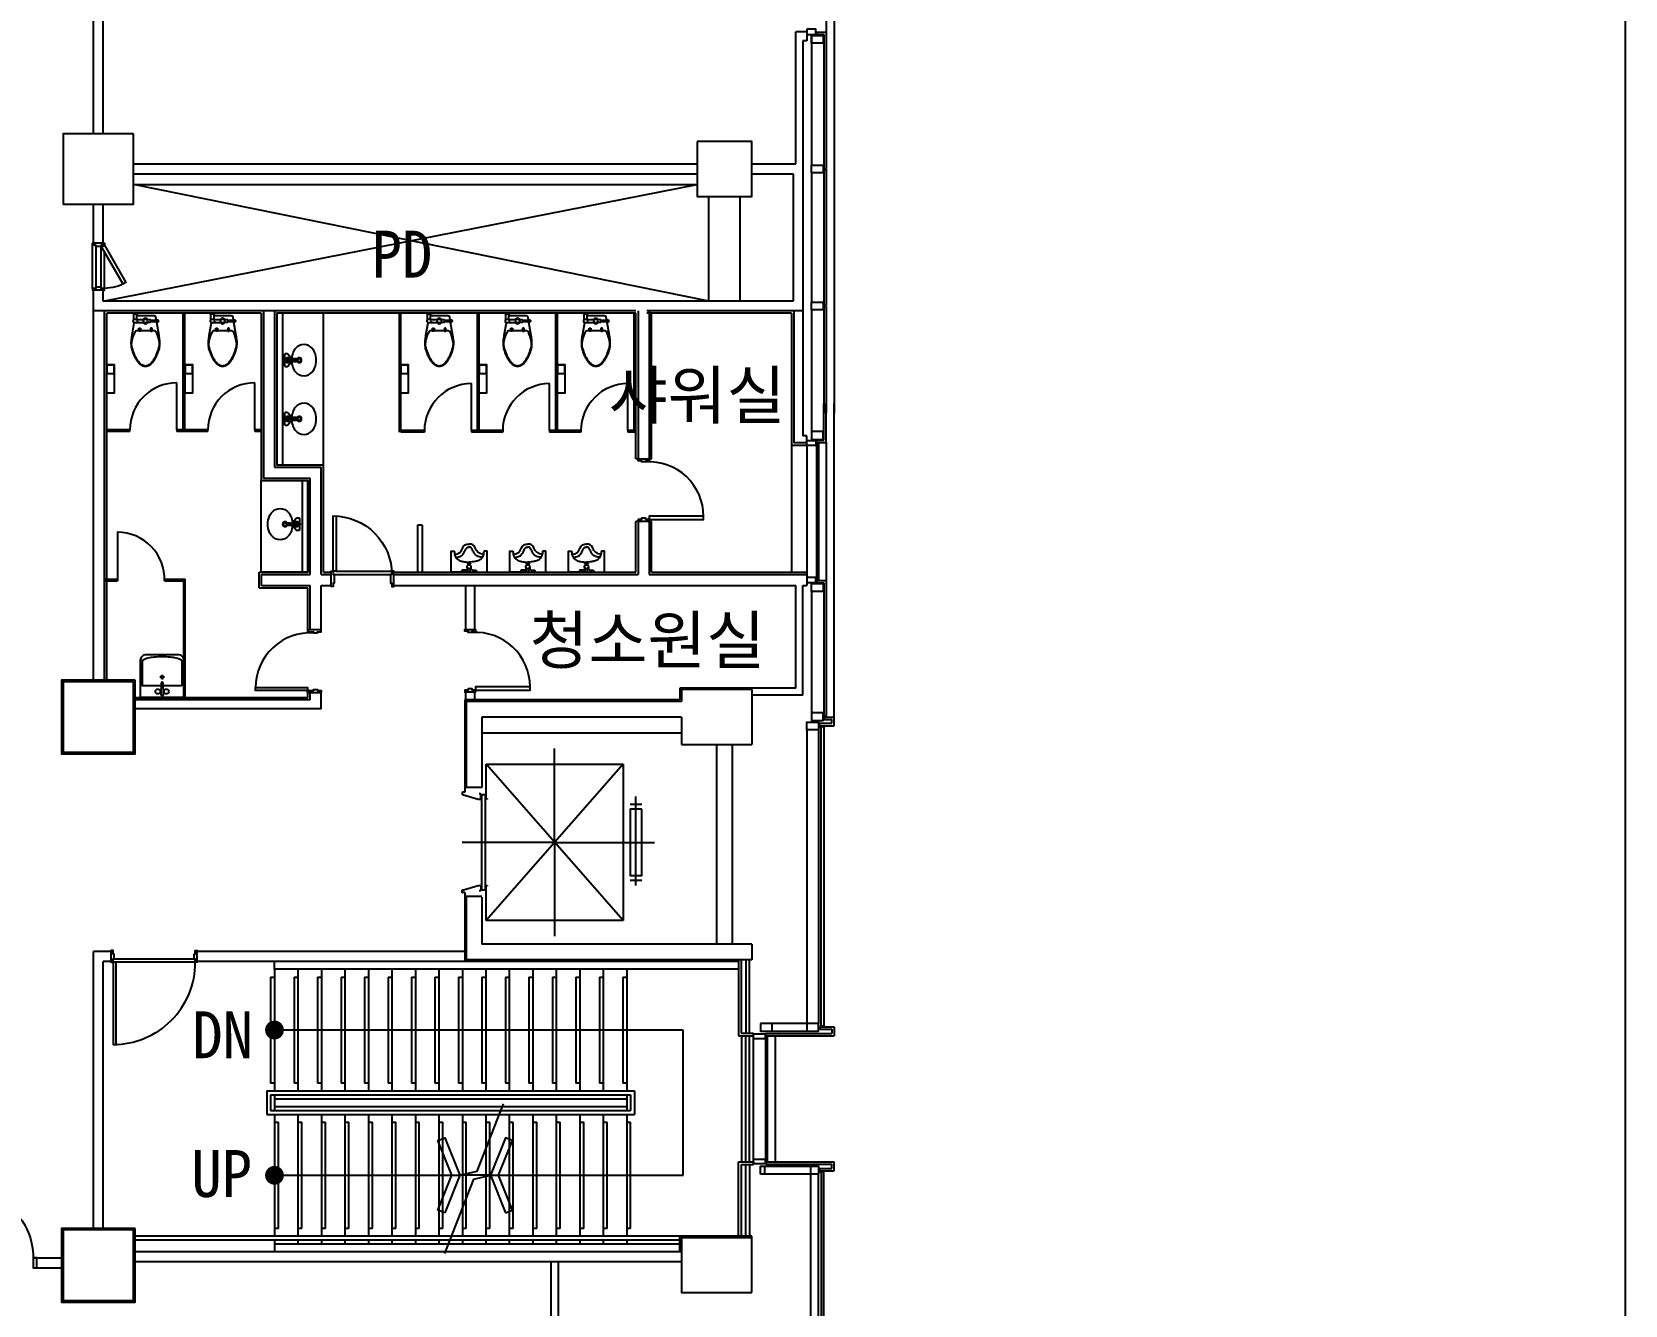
# Model space of a CAD drawing. Header units: millimetres. Extents: x -90599 to 108401, y -635096 to -480023.
# Drawn here: x 88046 to 108401, y -576361 to -560101 of the extents above; entities that cross this region are included whole.
import ezdxf

# ---------------------------------------------------------------- set-up
doc = ezdxf.new("R2010")
doc.units = ezdxf.units.MM
doc.layers.add('TT-BASE', color=253, linetype='Continuous')
doc.layers.add('TX-PAPR', color=2, linetype='Continuous', plot=False)
doc.styles.get("Standard").update_dxf_attribs({"font": 'GulimChe.ttf'})

# ---------------------------------------------------------------- blocks, each defined once
blk = doc.blocks.new('2P-T105')
at = {"color": 0}
for p, q in [((23, -466), (23, -149)), ((23, -149), (258, -149)), ((242, -261), (304, -261)), ((272, -292), (272, -230))]:
    blk.add_line(p, q, dxfattribs=at)
blk.add_lwpolyline([(472, -551), (72, -551, -0.414214), (-3, -476), (-3, -1), (547, -1), (547, -476, -0.414214)], format="xyb", close=True, dxfattribs=at)
for points in [[(287, -149), (523, -149), (523, -466, -0.272815), (513, -483, -0.070145), (450, -507, -0.03268), (376, -519, -0.023671), (273, -524, -0.023671), (170, -519, -0.03268), (96, -507, -0.070145), (32, -483, -0.272815), (23, -466, -0.272815)], [(255, -43), (260, -185, 1), (285, -185), (291, -43)]]:
    blk.add_lwpolyline(points, format="xyb", dxfattribs=at)
for centre, radius in [((218, -78), 31.2), ((328, -78), 31.2), ((273, -261), 15)]:
    blk.add_circle(centre, radius, dxfattribs=at)
for centre, start, end in [((274, -43), 90, 181.9092), ((272, -43), 358.0908, 90)]:
    blk.add_arc(centre, 18.8, start, end, dxfattribs=at)

msp = doc.modelspace()

# ---------------------------------------------------------------- linework, layer by layer
at = {"layer": 'TT-BASE'}
for p, q in [((98296, -554846), (98296, -564972)), ((88834, -561401), (88834, -556566)), ((88959, -561401), (88959, -556566)), ((98196, -556596), (98196, -560106)), ((97946, -560101), (97806, -560101)), ((97806, -561788), (97806, -560101)), ((97946, -560101), (97946, -560216)), ((98006, -560134), (98006, -561801)), ((98072, -560106), (98072, -560111)), ((98072, -560106), (98196, -560106)), ((98072, -560111), (98072, -560136)), ((98072, -560136), (98166, -560136)), ((98166, -560136), (98166, -564972)), ((98196, -560106), (98196, -561846)), ((97896, -560216), (97896, -565261)), ((97946, -560216), (97896, -560216)), ((89346, -561788), (96546, -561788)), ((97246, -561788), (97806, -561788)), ((89346, -561913), (96546, -561913)), ((97246, -561913), (97771, -561913)), ((97771, -561913), (97771, -563538)), ((98006, -561901), (98006, -563551)), ((98166, -561846), (98196, -561846)), ((98166, -561856), (98196, -561856)), ((98196, -561856), (98196, -563596)), ((88959, -563538), (96546, -562051)), ((89346, -562051), (96546, -562051)), ((96696, -563538), (89346, -562051)), ((96696, -563538), (96696, -562201)), ((97096, -563538), (97096, -562201)), ((88834, -562801), (88834, -562301)), ((88959, -562801), (88959, -562301)), ((88822, -563376), (88822, -562826)), ((88959, -562801), (88834, -562801)), ((88863, -562841), (88863, -563361)), ((88931, -563361), (88931, -562841)), ((88972, -563376), (88972, -562906)), ((88834, -568381), (88834, -563401)), ((88959, -563401), (88834, -563401)), ((88959, -563538), (88959, -563401)), ((97771, -563538), (88959, -563538)), ((98166, -563596), (98196, -563596)), ((98166, -563606), (98196, -563606)), ((98196, -563606), (98196, -564972)), ((95761, -563663), (88834, -563663)), ((88974, -568381), (88974, -563663)), ((89004, -568381), (89004, -563693)), ((90976, -563693), (89004, -563693)), ((89332, -563693), (89337, -563703)), ((89337, -563703), (89397, -563703)), ((89347, -563778), (89347, -563703)), ((89382, -563773), (89482, -563773)), ((89382, -563813), (89482, -563813)), ((89387, -563778), (89387, -563703)), ((89397, -563703), (89402, -563693)), ((89512, -563773), (89562, -563773)), ((89562, -563813), (89512, -563813)), ((89562, -563773), (89562, -563813)), ((89980, -565183), (89980, -563693)), ((90000, -565203), (90000, -563693)), ((90318, -563693), (90323, -563703)), ((90323, -563703), (90383, -563703)), ((90333, -563778), (90333, -563703)), ((90368, -563773), (90468, -563773)), ((90368, -563813), (90468, -563813)), ((90373, -563778), (90373, -563703)), ((90383, -563703), (90388, -563693)), ((90498, -563773), (90548, -563773)), ((90548, -563813), (90498, -563813)), ((90548, -563773), (90548, -563813)), ((90976, -563693), (90976, -565831)), ((91006, -563663), (91006, -565801)), ((91146, -563663), (91146, -565661)), ((95761, -563693), (91176, -563693)), ((91176, -563693), (91176, -565631)), ((91246, -563693), (91246, -565631)), ((92741, -565213), (92741, -563693)), ((92761, -565213), (92761, -563693)), ((93086, -563693), (93091, -563703)), ((93091, -563703), (93151, -563703)), ((93101, -563778), (93101, -563703)), ((93136, -563773), (93236, -563773)), ((93136, -563813), (93236, -563813)), ((93141, -563778), (93141, -563703)), ((93151, -563703), (93156, -563693)), ((93266, -563773), (93316, -563773)), ((93316, -563813), (93266, -563813)), ((93316, -563773), (93316, -563813)), ((93741, -565193), (93741, -563693)), ((93761, -565213), (93761, -563693)), ((94086, -563693), (94091, -563703)), ((94091, -563703), (94151, -563703)), ((94101, -563778), (94101, -563703)), ((94136, -563773), (94236, -563773)), ((94136, -563813), (94236, -563813)), ((94141, -563778), (94141, -563703)), ((94151, -563703), (94156, -563693)), ((94266, -563773), (94316, -563773)), ((94316, -563813), (94266, -563813)), ((94316, -563773), (94316, -563813)), ((94741, -565193), (94741, -563693)), ((94761, -565213), (94761, -563693)), ((95086, -563693), (95091, -563703)), ((95091, -563703), (95151, -563703)), ((95101, -563778), (95101, -563703)), ((95136, -563773), (95236, -563773)), ((95136, -563813), (95236, -563813)), ((95141, -563778), (95141, -563703)), ((95151, -563703), (95156, -563693)), ((95266, -563773), (95316, -563773)), ((95316, -563813), (95266, -563813)), ((95316, -563773), (95316, -563813)), ((95741, -565193), (95741, -563693)), ((95761, -565552), (95761, -563693)), ((95791, -563663), (95791, -565552)), ((97896, -563663), (95901, -563663)), ((97751, -563693), (95901, -563693)), ((95931, -563663), (95931, -565591)), ((95961, -565552), (95961, -563693)), ((97751, -563693), (97751, -567001)), ((97781, -563663), (97781, -565351)), ((98006, -563651), (98006, -565206)), ((89412, -563883), (89432, -563883)), ((89412, -563923), (89412, -563883)), ((89432, -563923), (89412, -563923)), ((89432, -563883), (89432, -563923)), ((89582, -563883), (89562, -563883)), ((89562, -563883), (89562, -563923)), ((89562, -563923), (89582, -563923)), ((89582, -563923), (89582, -563883)), ((90398, -563883), (90418, -563883)), ((90398, -563923), (90398, -563883)), ((90418, -563923), (90398, -563923)), ((90418, -563883), (90418, -563923)), ((90568, -563883), (90548, -563883)), ((90548, -563883), (90548, -563923)), ((90548, -563923), (90568, -563923)), ((90568, -563923), (90568, -563883)), ((93166, -563923), (93166, -563883)), ((93166, -563883), (93186, -563883)), ((93186, -563923), (93166, -563923)), ((93186, -563883), (93186, -563923)), ((93316, -563883), (93316, -563923)), ((93336, -563883), (93316, -563883)), ((93316, -563923), (93336, -563923)), ((93336, -563923), (93336, -563883)), ((94166, -563883), (94186, -563883)), ((94166, -563923), (94166, -563883)), ((94186, -563923), (94166, -563923)), ((94186, -563883), (94186, -563923)), ((94336, -563883), (94316, -563883)), ((94316, -563883), (94316, -563923)), ((94316, -563923), (94336, -563923)), ((94336, -563923), (94336, -563883)), ((95166, -563923), (95166, -563883)), ((95166, -563883), (95186, -563883)), ((95186, -563923), (95166, -563923)), ((95186, -563883), (95186, -563923)), ((95316, -563883), (95316, -563923)), ((95336, -563883), (95316, -563883)), ((95316, -563923), (95336, -563923)), ((95336, -563923), (95336, -563883)), ((89899, -565183), (89899, -564583)), ((90895, -565183), (90895, -564583)), ((93661, -565193), (93661, -564593)), ((94661, -565193), (94661, -564593)), ((95661, -565193), (95661, -564593)), ((98166, -565316), (98166, -564845)), ((98196, -565346), (98196, -564845)), ((98296, -568851), (98296, -564845)), ((89299, -565183), (89004, -565183)), ((89299, -565203), (89004, -565203)), ((89299, -565203), (89299, -565183)), ((89299, -565203), (89299, -565183)), ((90000, -565183), (89899, -565183)), ((89899, -565183), (89899, -565203)), ((90000, -565203), (89899, -565203)), ((90295, -565183), (90000, -565183)), ((90295, -565203), (90000, -565203)), ((90295, -565203), (90295, -565183)), ((90295, -565203), (90295, -565183)), ((90895, -565183), (90895, -565203)), ((90976, -565183), (90895, -565183)), ((90976, -565203), (90895, -565203)), ((93061, -565193), (92761, -565193)), ((93061, -565213), (92761, -565213)), ((92877, -565213), (92857, -565213)), ((93061, -565193), (93061, -565213)), ((93761, -565193), (93661, -565193)), ((93661, -565193), (93661, -565213)), ((93761, -565213), (93661, -565213)), ((94061, -565193), (93761, -565193)), ((94061, -565213), (93761, -565213)), ((94061, -565193), (94061, -565213)), ((94661, -565193), (94661, -565213)), ((94761, -565193), (94661, -565193)), ((94761, -565213), (94661, -565213)), ((95061, -565193), (94761, -565193)), ((95061, -565213), (94761, -565213)), ((95061, -565193), (95061, -565213)), ((95661, -565193), (95661, -565213)), ((95761, -565193), (95661, -565193)), ((95761, -565213), (95661, -565213)), ((97946, -565261), (97896, -565261)), ((97946, -565351), (97946, -565261)), ((97946, -565381), (97751, -565381)), ((97946, -565351), (97781, -565351)), ((97946, -565384), (97946, -567031)), ((98072, -565346), (98072, -565316)), ((98072, -565316), (98166, -565316)), ((98072, -565346), (98196, -565346)), ((98072, -565356), (98072, -567096)), ((98096, -565356), (98072, -565356)), ((98096, -565356), (98096, -567096)), ((98196, -565346), (98196, -567106)), ((91146, -565661), (91740, -565661)), ((91176, -565631), (91770, -565631)), ((91740, -567031), (91740, -565661)), ((91770, -567001), (91770, -565631)), ((95792, -565552), (95761, -565552)), ((95804, -565552), (95919, -565552)), ((95931, -565552), (95961, -565552)), ((91006, -565801), (91600, -565801)), ((91500, -565831), (91500, -567001)), ((91570, -567001), (91570, -565831)), ((91600, -567031), (91600, -565801)), ((95931, -566287), (95931, -567031)), ((92971, -566401), (92971, -567001)), ((93031, -566401), (92971, -566401)), ((93031, -566401), (93031, -567001)), ((95792, -566352), (95761, -566352)), ((95761, -567001), (95761, -566352)), ((95791, -566352), (95791, -567031)), ((95919, -566352), (95804, -566352)), ((95931, -566352), (95961, -566352)), ((95961, -567001), (95961, -566352)), ((93606, -566891), (93606, -566896)), ((93656, -566891), (93606, -566891)), ((93606, -566896), (93656, -566896)), ((93621, -566906), (93621, -566896)), ((93641, -566906), (93641, -566896)), ((93656, -566896), (93656, -566891)), ((94406, -566891), (94356, -566891)), ((94356, -566891), (94356, -566896)), ((94356, -566896), (94406, -566896)), ((94371, -566906), (94371, -566896)), ((94391, -566906), (94391, -566896)), ((94406, -566896), (94406, -566891)), ((95106, -566891), (95106, -566896)), ((95156, -566891), (95106, -566891)), ((95106, -566896), (95156, -566896)), ((95121, -566906), (95121, -566896)), ((95141, -566906), (95141, -566896)), ((95156, -566896), (95156, -566891)), ((88974, -567091), (89140, -567091)), ((89740, -567091), (90006, -567091)), ((90006, -568601), (90006, -567091)), ((90948, -567201), (90948, -567001)), ((90948, -567001), (91570, -567001)), ((90978, -567171), (90978, -567031)), ((90978, -567031), (91600, -567031)), ((91740, -567031), (91870, -567031)), ((91770, -567001), (91870, -567001)), ((91870, -567031), (91870, -567001)), ((91870, -567171), (91870, -567031)), ((91910, -567032), (92630, -567032)), ((91935, -566989), (92645, -566989)), ((92670, -567001), (95761, -567001)), ((92670, -567031), (92670, -567001)), ((92670, -567171), (92670, -567031)), ((92670, -567031), (95791, -567031)), ((93541, -566976), (93541, -567001)), ((93591, -566976), (93541, -566976)), ((93606, -566961), (93591, -566976)), ((93606, -566936), (93606, -566961)), ((93616, -567001), (93616, -566951)), ((93646, -567001), (93646, -566951)), ((93656, -566936), (93656, -566961)), ((93656, -566961), (93671, -566976)), ((93671, -566976), (93721, -566976)), ((93721, -566976), (93721, -567001)), ((94291, -566976), (94291, -567001)), ((94341, -566976), (94291, -566976)), ((94356, -566961), (94341, -566976)), ((94356, -566936), (94356, -566961)), ((94366, -567001), (94366, -566951)), ((94396, -567001), (94396, -566951)), ((94406, -566936), (94406, -566961)), ((94406, -566961), (94421, -566976)), ((94421, -566976), (94471, -566976)), ((94471, -566976), (94471, -567001)), ((95041, -566976), (95041, -567001)), ((95091, -566976), (95041, -566976)), ((95106, -566961), (95091, -566976)), ((95106, -566936), (95106, -566961)), ((95116, -567001), (95116, -566951)), ((95146, -567001), (95146, -566951)), ((95156, -566936), (95156, -566961)), ((95156, -566961), (95171, -566976)), ((95171, -566976), (95221, -566976)), ((95221, -566976), (95221, -567001)), ((95931, -567031), (97946, -567031)), ((95961, -567001), (97946, -567001)), ((97946, -567031), (97946, -567171)), ((98096, -567096), (98072, -567096)), ((88974, -567111), (89140, -567111)), ((89740, -567111), (90006, -567111)), ((89986, -568601), (89986, -567111)), ((90948, -567201), (91570, -567201)), ((90978, -567171), (91600, -567171)), ((91570, -567762), (91570, -567201)), ((91600, -567737), (91600, -567171)), ((91740, -567762), (91740, -567171)), ((91740, -567171), (91870, -567171)), ((92670, -567171), (97806, -567171)), ((93588, -567171), (93588, -567731)), ((93703, -567171), (93703, -567731)), ((97806, -568481), (97806, -567171)), ((97896, -567171), (97946, -567171)), ((97896, -568571), (97896, -567171)), ((98006, -567246), (98006, -568796)), ((98072, -567106), (98196, -567106)), ((98072, -567106), (98072, -567136)), ((98072, -567136), (98166, -567136)), ((98166, -567136), (98166, -568841)), ((98196, -567106), (98196, -568841)), ((91728, -567737), (91600, -567737)), ((93588, -567731), (93703, -567731)), ((91740, -568746), (91740, -568512)), ((96326, -568481), (96326, -568631)), ((96346, -568501), (96346, -568651)), ((97806, -568481), (97246, -568481)), ((89346, -568601), (91570, -568601)), ((91600, -568631), (89366, -568631)), ((91570, -568601), (91570, -568537)), ((91600, -568537), (91728, -568537)), ((91600, -568631), (91600, -568537)), ((93576, -568631), (93576, -569811)), ((93588, -568531), (93588, -568631)), ((93703, -568531), (93588, -568531)), ((93703, -568531), (93703, -568631)), ((97896, -568571), (97246, -568571)), ((91740, -568746), (89366, -568746)), ((96346, -568851), (96346, -569201)), ((98107, -568931), (98266, -568931)), ((98107, -568957), (98107, -568931)), ((98166, -568841), (98196, -568841)), ((98166, -568851), (98166, -568855)), ((98166, -568851), (98296, -568851)), ((98166, -568855), (98166, -568881)), ((98166, -568881), (98266, -568881)), ((98266, -568931), (98266, -568881)), ((98296, -568961), (98296, -568851)), ((93796, -569051), (96346, -569051)), ((97946, -569016), (97946, -572764)), ((98096, -569016), (98096, -572764)), ((98107, -568961), (98107, -568957)), ((98107, -568961), (98296, -568961)), ((98107, -568971), (98166, -568971)), ((98131, -572792), (98131, -568975)), ((98166, -568971), (98166, -572796)), ((94724, -570451), (94724, -569251)), ((96346, -569201), (97246, -569201)), ((96796, -571751), (96796, -569201)), ((96996, -571751), (96996, -569201)), ((95599, -569451), (93849, -571451)), ((95599, -571451), (93849, -569451)), ((93849, -569451), (95599, -569451)), ((93849, -569901), (93849, -569451)), ((95599, -569451), (95599, -571451)), ((93543, -569816), (93543, -569837)), ((93547, -569842), (93750, -569901)), ((93578, -569811), (93548, -569811)), ((93796, -569751), (93596, -569751)), ((93752, -569901), (93776, -569901)), ((93776, -569831), (93761, -569831)), ((93781, -569896), (93781, -569836)), ((93861, -569901), (93849, -569901)), ((93861, -569891), (93861, -569901)), ((95764, -571001), (95764, -569866)), ((95839, -569966), (95689, -569966)), ((94724, -570451), (93545, -570451)), ((94724, -570451), (94724, -571651)), ((94724, -570451), (95999, -570451)), ((95689, -570936), (95839, -570936)), ((93543, -571086), (93543, -571065)), ((93547, -571060), (93750, -571001)), ((93578, -571091), (93548, -571091)), ((93576, -571091), (93576, -571971)), ((93796, -571141), (93596, -571141)), ((93752, -571001), (93776, -571001)), ((93776, -571071), (93761, -571071)), ((93781, -571006), (93781, -571066)), ((93849, -571451), (93849, -571001)), ((93849, -571001), (93861, -571001)), ((93861, -571001), (93861, -571011)), ((93861, -571011), (93861, -571001)), ((95599, -571451), (93849, -571451)), ((88834, -575381), (88834, -571846)), ((88959, -575381), (88959, -571971)), ((89059, -571971), (89059, -571846)), ((90159, -571971), (90159, -571846)), ((91146, -572071), (91146, -571971)), ((97076, -571971), (93576, -571971)), ((97076, -571951), (97076, -572921)), ((97106, -571951), (97106, -572886)), ((97166, -571951), (97166, -572886)), ((97216, -572886), (97216, -571951)), ((91096, -572171), (91096, -573526)), ((91096, -572171), (91146, -572171)), ((97076, -572071), (91146, -572071)), ((91146, -572071), (91146, -573626)), ((91396, -572171), (91396, -573526)), ((91396, -572171), (91446, -572171)), ((91446, -572071), (91446, -573626)), ((91696, -572171), (91696, -573526)), ((91696, -572171), (91746, -572171)), ((91746, -572071), (91746, -573626)), ((91996, -572171), (91996, -573526)), ((91996, -572171), (92046, -572171)), ((92046, -572071), (92046, -573626)), ((92296, -572171), (92296, -573526)), ((92296, -572171), (92346, -572171)), ((92346, -572071), (92346, -573626)), ((92596, -572171), (92596, -573526)), ((92596, -572171), (92646, -572171)), ((92646, -572071), (92646, -573626)), ((92896, -572171), (92896, -573526)), ((92896, -572171), (92946, -572171)), ((92946, -572071), (92946, -573626)), ((93196, -572171), (93196, -573526)), ((93196, -572171), (93246, -572171)), ((93246, -572071), (93246, -573626)), ((93496, -572171), (93496, -573526)), ((93496, -572171), (93546, -572171)), ((93546, -572071), (93546, -573626)), ((93796, -572171), (93796, -573526)), ((93796, -572171), (93846, -572171)), ((93846, -572071), (93846, -573626)), ((94096, -572171), (94096, -573526)), ((94096, -572171), (94146, -572171)), ((94146, -572071), (94146, -573626)), ((94396, -572171), (94396, -573526)), ((94396, -572171), (94446, -572171)), ((94446, -572071), (94446, -573626)), ((94696, -572171), (94696, -573526)), ((94696, -572171), (94746, -572171)), ((94746, -572071), (94746, -573626)), ((94996, -572171), (94996, -573526)), ((94996, -572171), (95046, -572171)), ((95046, -572071), (95046, -573626)), ((95296, -572171), (95296, -573526)), ((95296, -572171), (95346, -572171)), ((95346, -572071), (95346, -573626)), ((95596, -572171), (95596, -573526)), ((95596, -572171), (95646, -572171)), ((95646, -572071), (95646, -573626)), ((97946, -572764), (97506, -572764)), ((98111, -572796), (98166, -572796)), ((96365, -572848), (91146, -572848)), ((96365, -574703), (96365, -572848)), ((97076, -572921), (97266, -572921)), ((97106, -572886), (97266, -572886)), ((97116, -574531), (97116, -572921)), ((97166, -574531), (97166, -572921)), ((97266, -572921), (97266, -572886)), ((97266, -574496), (97266, -572962)), ((97422, -572891), (98266, -572891)), ((97422, -572917), (97422, -572891)), ((97422, -572921), (97422, -572917)), ((97422, -572921), (98296, -572921)), ((97422, -574521), (97422, -572931)), ((97422, -572931), (97446, -572931)), ((97446, -574521), (97446, -572931)), ((97506, -572864), (97946, -572864)), ((97546, -574531), (97546, -572921)), ((98111, -572806), (98111, -572810)), ((98111, -572806), (98296, -572806)), ((98111, -572810), (98111, -572836)), ((98111, -572836), (98266, -572836)), ((98266, -572836), (98266, -572891)), ((98296, -572806), (98296, -572921)), ((91146, -573526), (91096, -573526)), ((91446, -573526), (91396, -573526)), ((91746, -573526), (91696, -573526)), ((92046, -573526), (91996, -573526)), ((92346, -573526), (92296, -573526)), ((92646, -573526), (92596, -573526)), ((92946, -573526), (92896, -573526)), ((93246, -573526), (93196, -573526)), ((93546, -573526), (93496, -573526)), ((93846, -573526), (93796, -573526)), ((94146, -573526), (94096, -573526)), ((94446, -573526), (94396, -573526)), ((94746, -573526), (94696, -573526)), ((95046, -573526), (94996, -573526)), ((95346, -573526), (95296, -573526)), ((95646, -573526), (95596, -573526)), ((91046, -573626), (95746, -573626)), ((91046, -573626), (91046, -573926)), ((91096, -573676), (95696, -573676)), ((91096, -573676), (91096, -573876)), ((91146, -573676), (91146, -573876)), ((91146, -573726), (95646, -573726)), ((95646, -573676), (95646, -573726)), ((95646, -573726), (95646, -573826)), ((95696, -573676), (95696, -573876)), ((95746, -573626), (95746, -573926)), ((91046, -573926), (95746, -573926)), ((91096, -573876), (95696, -573876)), ((91146, -573826), (95646, -573826)), ((91146, -573926), (91146, -575481)), ((91446, -573926), (91446, -575481)), ((91746, -573926), (91746, -575481)), ((92046, -573926), (92046, -575481)), ((92346, -573926), (92346, -575481)), ((92646, -573926), (92646, -575481)), ((92946, -573926), (92946, -575481)), ((93246, -573926), (93246, -575481)), ((93546, -573926), (93546, -575481)), ((93846, -573926), (93846, -575481)), ((94146, -573926), (94146, -575481)), ((94446, -573926), (94446, -575481)), ((94746, -573926), (94746, -575481)), ((95046, -573926), (95046, -575481)), ((95346, -573926), (95346, -575481)), ((95646, -573826), (95646, -573876)), ((95646, -573926), (95646, -575481)), ((91146, -574026), (91196, -574026)), ((91196, -575381), (91196, -574026)), ((91446, -574026), (91496, -574026)), ((91496, -575381), (91496, -574026)), ((91746, -574026), (91796, -574026)), ((91796, -575381), (91796, -574026)), ((92046, -574026), (92096, -574026)), ((92096, -575381), (92096, -574026)), ((92346, -574026), (92396, -574026)), ((92396, -575381), (92396, -574026)), ((92646, -574026), (92696, -574026)), ((92696, -575381), (92696, -574026)), ((92946, -574026), (92996, -574026)), ((92996, -575381), (92996, -574026)), ((93246, -574026), (93296, -574026)), ((93296, -575381), (93296, -574026)), ((93546, -574026), (93596, -574026)), ((93596, -575381), (93596, -574026)), ((93846, -574026), (93896, -574026)), ((93896, -575381), (93896, -574026)), ((94146, -574026), (94196, -574026)), ((94196, -575381), (94196, -574026)), ((94446, -574026), (94496, -574026)), ((94496, -575381), (94496, -574026)), ((94746, -574026), (94796, -574026)), ((94796, -575381), (94796, -574026)), ((95046, -574026), (95096, -574026)), ((95096, -575381), (95096, -574026)), ((95346, -574026), (95396, -574026)), ((95396, -575381), (95396, -574026)), ((95646, -574026), (95696, -574026)), ((95696, -575381), (95696, -574026)), ((97076, -575481), (97076, -574531)), ((97076, -574531), (97266, -574531)), ((97111, -575481), (97111, -574566)), ((97111, -574566), (97266, -574566)), ((97166, -575481), (97166, -574566)), ((97216, -574566), (97216, -575481)), ((97266, -574531), (97266, -574566)), ((97406, -574588), (97996, -574588)), ((97422, -574521), (97446, -574521)), ((97422, -574531), (98296, -574531)), ((97422, -574531), (97422, -574535)), ((97422, -574535), (97422, -574561)), ((97422, -574561), (98266, -574561)), ((98111, -574642), (98111, -574616)), ((98111, -574616), (98266, -574616)), ((98266, -574616), (98266, -574561)), ((98296, -574646), (98296, -574531)), ((91146, -574703), (93515, -574703)), ((93905, -574703), (96365, -574703)), ((97996, -574688), (97406, -574688)), ((97996, -576591), (97996, -574688)), ((98096, -576591), (98096, -574688)), ((98111, -574646), (98111, -574642)), ((98111, -574646), (98296, -574646)), ((98111, -574656), (98166, -574656)), ((98131, -574660), (98131, -576581)), ((98166, -576581), (98166, -574656)), ((91196, -575381), (91146, -575381)), ((91496, -575381), (91446, -575381)), ((91796, -575381), (91746, -575381)), ((92096, -575381), (92046, -575381)), ((92396, -575381), (92346, -575381)), ((92696, -575381), (92646, -575381)), ((92996, -575381), (92946, -575381)), ((93296, -575381), (93246, -575381)), ((93596, -575381), (93546, -575381)), ((93896, -575381), (93846, -575381)), ((94196, -575381), (94146, -575381)), ((94496, -575381), (94446, -575381)), ((94796, -575381), (94746, -575381)), ((95096, -575381), (95046, -575381)), ((95396, -575381), (95346, -575381)), ((95696, -575381), (95646, -575381)), ((96326, -575481), (89366, -575481)), ((96326, -575531), (89366, -575531)), ((91146, -575531), (91146, -575681)), ((91446, -575531), (91446, -575581)), ((91746, -575531), (91746, -575581)), ((92046, -575531), (92046, -575581)), ((92346, -575531), (92346, -575581)), ((92646, -575531), (92646, -575581)), ((92946, -575531), (92946, -575581)), ((93246, -575531), (93246, -575581)), ((93546, -575531), (93546, -575581)), ((93846, -575531), (93846, -575581)), ((94146, -575531), (94146, -575581)), ((94446, -575531), (94446, -575581)), ((94746, -575531), (94746, -575581)), ((95046, -575531), (95046, -575581)), ((95346, -575531), (95346, -575581)), ((95646, -575531), (95646, -575581)), ((97246, -575501), (97246, -575481)), ((88064, -575758), (88426, -575758)), ((94676, -575806), (94676, -579491)), ((94771, -575806), (94771, -579472)), ((88064, -575883), (88426, -575883))]:
    msp.add_line(p, q, dxfattribs=at)
at = {"layer": 'TT-BASE', "linetype": 'Continuous'}
for p, q in [((97246, -568481), (96326, -568481)), ((97246, -568501), (96346, -568501)), ((97246, -568501), (97246, -569201)), ((96326, -568631), (93576, -568631)), ((96346, -568651), (93596, -568651)), ((93596, -568651), (93596, -569751)), ((96346, -568851), (93796, -568851)), ((93796, -568851), (93796, -569751)), ((93596, -571141), (93596, -571951)), ((93796, -571151), (93796, -571751)), ((97246, -571751), (93796, -571751)), ((97246, -571751), (97246, -571951)), ((89059, -571846), (88834, -571846)), ((89059, -571971), (88959, -571971)), ((89099, -571940), (90119, -571940)), ((90134, -571983), (89124, -571983)), ((93576, -571846), (90159, -571846)), ((93576, -571971), (90159, -571971)), ((97246, -571951), (93596, -571951)), ((97216, -574531), (97216, -572921)), ((96326, -575581), (91146, -575581)), ((96326, -575681), (96326, -575481)), ((97246, -575481), (96326, -575481)), ((96346, -575681), (89366, -575681)), ((96346, -575806), (89366, -575806))]:
    msp.add_line(p, q, dxfattribs=at)
at = {"layer": 'TT-BASE'}
for points in [[(97946, -560068), (97946, -560134), (98061, -560134), (98061, -560068)], [(98006, -560246), (98006, -560146), (98156, -560146), (98156, -560246)], [(89346, -561401), (88446, -561401), (88446, -562301), (89346, -562301)], [(96546, -561501), (96546, -562201), (97246, -562201), (97246, -561501)], [(98006, -561901), (98006, -561801), (98156, -561801), (98156, -561901)], [(98006, -563651), (98006, -563551), (98156, -563551), (98156, -563651)], [(91770, -565631), (91770, -563693), (91176, -563693), (91176, -565631)], [(89004, -564713), (89004, -564347), (89098, -564347), (89098, -564713)], [(89009, -564467), (89009, -564352), (89093, -564352), (89093, -564467)], [(90005, -564713), (90005, -564347), (90099, -564347), (90099, -564713)], [(90010, -564467), (90010, -564352), (90094, -564352), (90094, -564467)], [(92761, -564713), (92761, -564347), (92855, -564347), (92855, -564713)], [(92766, -564467), (92766, -564352), (92850, -564352), (92850, -564467)], [(93761, -564713), (93761, -564347), (93855, -564347), (93855, -564713)], [(93766, -564467), (93766, -564352), (93850, -564352), (93850, -564467)], [(94761, -564713), (94761, -564347), (94855, -564347), (94855, -564713)], [(94766, -564467), (94766, -564352), (94850, -564352), (94850, -564467)], [(98006, -565206), (98006, -565306), (98156, -565306), (98156, -565206)], [(97946, -565384), (97946, -565318), (98061, -565318), (98061, -565384)], [(90976, -567001), (90976, -565831), (91570, -565831), (91570, -567001)], [(97946, -567068), (97946, -567134), (98061, -567134), (98061, -567068)], [(98006, -567246), (98006, -567146), (98156, -567146), (98156, -567246)], [(89366, -568381), (88426, -568381), (88426, -569321), (89366, -569321)], [(89346, -568401), (88446, -568401), (88446, -569301), (89346, -569301)], [(93836, -569841), (93836, -571061), (93796, -571061), (93796, -569841)], [(95839, -570026), (95689, -570026), (95689, -570876), (95839, -570876)], [(97356, -572764), (97356, -572864), (97506, -572864), (97506, -572764)], [(97266, -572962), (97266, -572896), (97416, -572896), (97416, -572962)], [(93323, -575183), (93233, -575148), (93411, -574703), (93233, -574259), (93323, -574223), (93515, -574703)], [(94097, -575183), (94186, -575148), (94008, -574703), (94186, -574259), (94097, -574223), (93905, -574703)], [(97356, -574688), (97356, -574588), (97406, -574588), (97406, -574688)], [(89366, -575381), (88426, -575381), (88426, -576321), (89366, -576321)], [(89346, -575401), (88446, -575401), (88446, -576301), (89346, -576301)], [(97246, -576201), (97246, -575501), (96346, -575501), (96346, -576201)], [(88109, -575758), (88064, -575758), (88064, -575883), (88109, -575883)]]:
    msp.add_lwpolyline(points, close=True, dxfattribs=at)
for points in [[(88960, -562801), (88972, -562801), (88972, -562826), (88931, -562826), (88931, -562841), (88863, -562841), (88863, -562826), (88822, -562826), (88822, -562801), (88834, -562801)], [(88960, -563401), (88972, -563401), (88972, -563376), (88931, -563376), (88931, -563361), (88863, -563361), (88863, -563376), (88822, -563376), (88822, -563401), (88834, -563401)], [(93322, -575702), (93694, -574754), (93905, -574703), (93515, -574703), (93735, -574649), (94072, -573792)]]:
    msp.add_lwpolyline(points, dxfattribs=at)
for points in [[(89211, -563321), (88937, -562846), (88972, -562826), (89247, -563302, -0.131652), (88972, -563376)], [(89497, -564373, -0.041311), (89482, -564372, -0.037226), (89467, -564368, -0.068612), (89446, -564358, -0.04843), (89422, -564338, -0.036447), (89396, -564308, -0.040875), (89377, -564278, -0.015468), (89353, -564229, -0.019426), (89337, -564188, -0.004694), (89331, -564170, -0.006976), (89327, -564158, -0.035314), (89320, -564129, -0.029565), (89317, -564093, -0.0294), (89318, -564041, -0.022182), (89327, -563973), (89355, -563815)], [(89387, -563725, -0.018932), (89422, -563723), (89497, -563723), (89572, -563723, -0.024922), (89618, -563726, -0.25497), (89622, -563728, -0.056948), (89623, -563733, -0.016043), (89627, -563748), (89632, -563779)], [(89637, -563808), (89667, -563973, -0.022182), (89675, -564041, -0.0294), (89677, -564093, -0.029565), (89673, -564129, -0.035314), (89667, -564158, -0.006976), (89663, -564170, -0.004694), (89657, -564188, -0.019426), (89640, -564229, -0.015468), (89617, -564278, -0.040875), (89598, -564308, -0.036447), (89572, -564338, -0.04843), (89547, -564358, -0.068612), (89527, -564368, -0.037226), (89511, -564372, -0.041311), (89497, -564373, -0.041311)], [(89562, -563783), (89647, -563778, -1.060552), (89647, -563808), (89562, -563803)], [(90483, -564373, -0.041311), (90468, -564372, -0.037226), (90453, -564368, -0.068612), (90433, -564358, -0.04843), (90408, -564338, -0.036447), (90382, -564308, -0.040875), (90363, -564278, -0.015468), (90339, -564229, -0.019426), (90323, -564188, -0.004694), (90317, -564170, -0.006976), (90313, -564158, -0.035314), (90306, -564129, -0.029565), (90303, -564093, -0.0294), (90304, -564041, -0.022182), (90313, -563973), (90341, -563815)], [(90373, -563725, -0.018932), (90408, -563723), (90483, -563723), (90558, -563723, -0.024922), (90604, -563726, -0.25497), (90608, -563728, -0.056948), (90610, -563733, -0.016043), (90613, -563748), (90619, -563779)], [(90624, -563808), (90653, -563973, -0.022182), (90662, -564041, -0.0294), (90663, -564093, -0.029565), (90660, -564129, -0.035314), (90653, -564158, -0.006976), (90649, -564170, -0.004694), (90643, -564188, -0.019426), (90627, -564229, -0.015468), (90603, -564278, -0.040875), (90584, -564308, -0.036447), (90558, -564338, -0.04843), (90533, -564358, -0.068612), (90513, -564368, -0.037226), (90497, -564372, -0.041311), (90483, -564373, -0.041311)], [(90548, -563783), (90633, -563778, -1.060552), (90633, -563808), (90548, -563803)], [(93251, -564373, -0.041311), (93237, -564372, -0.037226), (93221, -564368, -0.068612), (93201, -564358, -0.04843), (93176, -564338, -0.036447), (93150, -564308, -0.040875), (93131, -564278, -0.015468), (93107, -564229, -0.019426), (93091, -564188, -0.004694), (93085, -564170, -0.006976), (93081, -564158, -0.035314), (93074, -564129, -0.029565), (93071, -564093, -0.0294), (93072, -564041, -0.022182), (93081, -563973), (93109, -563815)], [(93141, -563725, -0.018932), (93176, -563723), (93251, -563723), (93326, -563723, -0.024922), (93372, -563726, -0.25497), (93376, -563728, -0.056948), (93378, -563733, -0.016043), (93381, -563748), (93387, -563779)], [(93392, -563808), (93421, -563973, -0.022182), (93430, -564041, -0.0294), (93431, -564093, -0.029565), (93428, -564129, -0.035314), (93421, -564158, -0.006976), (93417, -564170, -0.004694), (93411, -564188, -0.019426), (93395, -564229, -0.015468), (93371, -564278, -0.040875), (93352, -564308, -0.036447), (93326, -564338, -0.04843), (93301, -564358, -0.068612), (93281, -564368, -0.037226), (93265, -564372, -0.041311), (93251, -564373)], [(93316, -563783), (93401, -563778, -1.060552), (93401, -563808), (93316, -563803)], [(94251, -564373, -0.041311), (94237, -564372, -0.037226), (94221, -564368, -0.068612), (94201, -564358, -0.04843), (94176, -564338, -0.036447), (94150, -564308, -0.040875), (94131, -564278, -0.015468), (94107, -564229, -0.019426), (94091, -564188, -0.004694), (94085, -564170, -0.006976), (94081, -564158, -0.035314), (94074, -564129, -0.029565), (94071, -564093, -0.0294), (94072, -564041, -0.022182), (94081, -563973), (94109, -563815)], [(94141, -563725, -0.018932), (94176, -563723), (94251, -563723), (94326, -563723, -0.024922), (94372, -563726, -0.25497), (94376, -563728, -0.056948), (94378, -563733, -0.016043), (94381, -563748), (94387, -563779)], [(94392, -563808), (94421, -563973, -0.022182), (94430, -564041, -0.0294), (94431, -564093, -0.029565), (94428, -564129, -0.035314), (94421, -564158, -0.006976), (94417, -564170, -0.004694), (94411, -564188, -0.019426), (94395, -564229, -0.015468), (94371, -564278, -0.040875), (94352, -564308, -0.036447), (94326, -564338, -0.04843), (94301, -564358, -0.068612), (94281, -564368, -0.037226), (94265, -564372, -0.041311), (94251, -564373)], [(94316, -563783), (94401, -563778, -1.060552), (94401, -563808), (94316, -563803)], [(95251, -564373, -0.041311), (95237, -564372, -0.037226), (95221, -564368, -0.068612), (95201, -564358, -0.04843), (95176, -564338, -0.036447), (95150, -564308, -0.040875), (95131, -564278, -0.015468), (95107, -564229, -0.019426), (95091, -564188, -0.004694), (95085, -564170, -0.006976), (95081, -564158, -0.035314), (95074, -564129, -0.029565), (95071, -564093, -0.0294), (95072, -564041, -0.022182), (95081, -563973), (95109, -563815)], [(95141, -563725, -0.018932), (95176, -563723), (95251, -563723), (95326, -563723, -0.024922), (95372, -563726, -0.25497), (95376, -563728, -0.056948), (95378, -563733, -0.016043), (95381, -563748), (95387, -563779)], [(95392, -563808), (95421, -563973, -0.022182), (95430, -564041, -0.0294), (95431, -564093, -0.029565), (95428, -564129, -0.035314), (95421, -564158, -0.006976), (95417, -564170, -0.004694), (95411, -564188, -0.019426), (95395, -564229, -0.015468), (95371, -564278, -0.040875), (95352, -564308, -0.036447), (95326, -564338, -0.04843), (95301, -564358, -0.068612), (95281, -564368, -0.037226), (95265, -564372, -0.041311), (95251, -564373)], [(95316, -563783), (95401, -563778, -1.060552), (95401, -563808), (95316, -563803)], [(91373, -564283), (91317, -564217, 0.221499), (91309, -564213), (91284, -564213, 0.414214), (91274, -564223), (91274, -564293), (91274, -564363, 0.414214), (91284, -564373), (91309, -564373, 0.221499), (91317, -564370), (91373, -564303)], [(91366, -564313, 0.083203), (91386, -564397, 0.07281), (91415, -564443, 0.221376), (91523, -564493, 0.221376), (91630, -564443, 0.07281), (91659, -564397, 0.102512), (91680, -564293, 0.102512), (91659, -564190, 0.07281), (91630, -564143, 0.221376), (91523, -564093, 0.221376), (91415, -564143, 0.07281), (91386, -564190, 0.083203), (91366, -564273)], [(91366, -564275, 0.644226), (91302, -564293, 0.644226), (91366, -564312)], [(91361, -564317, -0.256829), (91377, -564308), (91383, -564308, 0.083113), (91428, -564309, 0.612391), (91428, -564277, 0.083113), (91383, -564278), (91377, -564278, -0.256829), (91361, -564270)], [(91366, -565063, 0.083203), (91386, -565147, 0.07281), (91415, -565193, 0.221376), (91523, -565243, 0.221376), (91630, -565193, 0.07281), (91659, -565147, 0.102512), (91680, -565043, 0.102512), (91659, -564940, 0.07281), (91630, -564893, 0.221376), (91523, -564843, 0.221376), (91415, -564893, 0.07281), (91386, -564940, 0.083203), (91366, -565023)], [(91373, -565033), (91317, -564967, 0.221499), (91309, -564963), (91284, -564963, 0.414214), (91274, -564973), (91274, -565043), (91274, -565113, 0.414214), (91284, -565123), (91309, -565123, 0.221499), (91317, -565120), (91373, -565053)], [(91366, -565025, 0.644226), (91302, -565043, 0.644226), (91366, -565062)], [(91361, -565067, -0.256829), (91377, -565058), (91383, -565058, 0.083113), (91428, -565059, 0.612391), (91428, -565027, 0.083113), (91383, -565028), (91377, -565028, -0.256829), (91361, -565020)], [(91375, -566408, -0.083203), (91354, -566492, -0.07281), (91325, -566538, -0.221376), (91218, -566588, -0.221376), (91111, -566538, -0.07281), (91082, -566492, -0.102512), (91061, -566388, -0.102512), (91082, -566285, -0.07281), (91111, -566238, -0.221376), (91218, -566188, -0.221376), (91325, -566238, -0.07281), (91354, -566285, -0.083203), (91375, -566368)], [(89740, -567111, 0.424013), (89140, -566491), (89140, -567111)], [(91379, -566412, 0.256829), (91364, -566403), (91358, -566403, -0.083113), (91313, -566404, -0.612391), (91313, -566372, -0.083113), (91358, -566373), (91364, -566373, 0.256829), (91379, -566365)], [(91368, -566378), (91424, -566312, -0.221499), (91431, -566308), (91457, -566308, -0.414214), (91467, -566318), (91467, -566388), (91467, -566458, -0.414214), (91457, -566468), (91431, -566468, -0.221499), (91424, -566465), (91368, -566398)], [(91375, -566370, -0.644226), (91439, -566388, -0.644226), (91375, -566407)], [(93446, -566771, 0.337547), (93551, -566691, -0.389909), (93631, -566641)], [(93461, -566811, 0.028843), (93482, -566809, 0.042834), (93496, -566806, 0.02628), (93530, -566793, 0.069019), (93541, -566786, 0.04558), (93555, -566772, 0.043799), (93566, -566756, 0.025173), (93575, -566738, -0.020072), (93586, -566716, -0.022189), (93597, -566699, -0.027483), (93606, -566686, -0.170498), (93614, -566681, -0.080612), (93631, -566681)], [(93816, -566771, -0.337547), (93711, -566691, 0.389909), (93631, -566641)], [(93801, -566811, -0.028843), (93780, -566809, -0.042834), (93766, -566806, -0.02628), (93733, -566793, -0.069019), (93721, -566786, -0.04558), (93708, -566772, -0.043799), (93696, -566756, -0.025173), (93687, -566738, 0.020072), (93676, -566716, 0.022189), (93666, -566699, 0.027483), (93656, -566686, 0.170498), (93649, -566681, 0.080612), (93631, -566681)], [(94196, -566771, 0.337547), (94301, -566691, -0.389909), (94381, -566641)], [(94211, -566811, 0.028843), (94232, -566809, 0.042834), (94246, -566806, 0.02628), (94280, -566793, 0.069019), (94291, -566786, 0.04558), (94305, -566772, 0.043799), (94316, -566756, 0.025173), (94325, -566738, -0.020072), (94336, -566716, -0.022189), (94347, -566699, -0.027483), (94356, -566686, -0.170498), (94364, -566681, -0.080612), (94381, -566681)], [(94566, -566771, -0.337547), (94461, -566691, 0.389909), (94381, -566641)], [(94551, -566811, -0.028843), (94530, -566809, -0.042834), (94516, -566806, -0.02628), (94483, -566793, -0.069019), (94471, -566786, -0.04558), (94458, -566772, -0.043799), (94446, -566756, -0.025173), (94437, -566738, 0.020072), (94426, -566716, 0.022189), (94416, -566699, 0.027483), (94406, -566686, 0.170498), (94399, -566681, 0.080612), (94381, -566681)], [(94946, -566771, 0.337547), (95051, -566691, -0.389909), (95131, -566641)], [(94961, -566811, 0.028843), (94982, -566809, 0.042834), (94996, -566806, 0.02628), (95030, -566793, 0.069019), (95041, -566786, 0.04558), (95055, -566772, 0.043799), (95066, -566756, 0.025173), (95075, -566738, -0.020072), (95086, -566716, -0.022189), (95097, -566699, -0.027483), (95106, -566686, -0.170498), (95114, -566681, -0.080612), (95131, -566681)], [(95316, -566771, -0.337547), (95211, -566691, 0.389909), (95131, -566641)], [(95301, -566811, -0.028843), (95280, -566809, -0.042834), (95266, -566806, -0.02628), (95233, -566793, -0.069019), (95221, -566786, -0.04558), (95208, -566772, -0.043799), (95196, -566756, -0.025173), (95187, -566738, 0.020072), (95176, -566716, 0.022189), (95166, -566699, 0.027483), (95156, -566686, 0.170498), (95149, -566681, 0.080612), (95131, -566681)], [(93631, -567001), (93521, -567001), (93401, -567001), (93401, -566866), (93401, -566736, -0.198912), (93403, -566732, -0.198912), (93406, -566731), (93416, -566731), (93436, -566731, -0.198912), (93438, -566731, -0.063313), (93441, -566736, -0.157252), (93444, -566749, 0.093254), (93446, -566771, 0.019564), (93455, -566796, 0.033438), (93461, -566811, 0.037775), (93467, -566820, 0.028998), (93476, -566831, 0.078156), (93499, -566849, 0.067116), (93531, -566861, 0.008472), (93538, -566862, 0.00299), (93556, -566866, 0.029725), (93590, -566870, 0.024437), (93631, -566871)], [(93631, -567001), (93741, -567001), (93861, -567001), (93861, -566866), (93861, -566736, 0.198912), (93860, -566732, 0.198912), (93856, -566731), (93846, -566731), (93826, -566731, 0.198912), (93825, -566731, 0.063313), (93821, -566736, 0.157252), (93818, -566749, -0.093254), (93816, -566771, -0.019564), (93808, -566796, -0.033438), (93801, -566811, -0.037775), (93795, -566820, -0.028998), (93786, -566831, -0.078156), (93763, -566849, -0.067116), (93731, -566861, -0.008472), (93725, -566862, -0.00299), (93706, -566866, -0.029725), (93673, -566870, -0.024437), (93631, -566871)], [(94381, -567001), (94271, -567001), (94151, -567001), (94151, -566866), (94151, -566736, -0.198912), (94153, -566732, -0.198912), (94156, -566731), (94166, -566731), (94186, -566731, -0.198912), (94188, -566731, -0.063313), (94191, -566736, -0.157252), (94194, -566749, 0.093254), (94196, -566771, 0.019564), (94205, -566796, 0.033438), (94211, -566811, 0.037775), (94217, -566820, 0.028998), (94226, -566831, 0.078156), (94249, -566849, 0.067116), (94281, -566861, 0.008472), (94288, -566862, 0.00299), (94306, -566866, 0.029725), (94340, -566870, 0.024437), (94381, -566871)], [(94381, -567001), (94491, -567001), (94611, -567001), (94611, -566866), (94611, -566736, 0.198912), (94610, -566732, 0.198912), (94606, -566731), (94596, -566731), (94576, -566731, 0.198912), (94575, -566731, 0.063313), (94571, -566736, 0.157252), (94568, -566749, -0.093254), (94566, -566771, -0.019564), (94558, -566796, -0.033438), (94551, -566811, -0.037775), (94545, -566820, -0.028998), (94536, -566831, -0.078156), (94513, -566849, -0.067116), (94481, -566861, -0.008472), (94475, -566862, -0.00299), (94456, -566866, -0.029725), (94423, -566870, -0.024437), (94381, -566871)], [(95131, -567001), (95021, -567001), (94901, -567001), (94901, -566866), (94901, -566736, -0.198912), (94903, -566732, -0.198912), (94906, -566731), (94916, -566731), (94936, -566731, -0.198912), (94938, -566731, -0.063313), (94941, -566736, -0.157252), (94944, -566749, 0.093254), (94946, -566771, 0.019564), (94955, -566796, 0.033438), (94961, -566811, 0.037775), (94967, -566820, 0.028998), (94976, -566831, 0.078156), (94999, -566849, 0.067116), (95031, -566861, 0.008472), (95038, -566862, 0.00299), (95056, -566866, 0.029725), (95090, -566870, 0.024437), (95131, -566871)], [(95131, -567001), (95241, -567001), (95361, -567001), (95361, -566866), (95361, -566736, 0.198912), (95360, -566732, 0.198912), (95356, -566731), (95346, -566731), (95326, -566731, 0.198912), (95325, -566731, 0.063313), (95321, -566736, 0.157252), (95318, -566749, -0.093254), (95316, -566771, -0.019564), (95308, -566796, -0.033438), (95301, -566811, -0.037775), (95295, -566820, -0.028998), (95286, -566831, -0.078156), (95263, -566849, -0.067116), (95231, -566861, -0.008472), (95225, -566862, -0.00299), (95206, -566866, -0.029725), (95173, -566870, -0.024437), (95131, -566871)], [(87209, -575758), (87209, -574903, -0.414214), (88064, -575758, -0.414214)]]:
    msp.add_lwpolyline(points, format="xyb", dxfattribs=at)
for points, format in [([(89497, -564368, -0.044905), (89479, -564367, -0.063275), (89467, -564363, -0.056457), (89449, -564353, -0.038661), (89427, -564333, -0.016027), (89407, -564311, -0.028675), (89397, -564298, -0.023657), (89381, -564272, -0.022415), (89367, -564243, -0.010632), (89357, -564220, -0.00591), (89342, -564178, -0.01631), (89327, -564134, -0.029266), (89322, -564108, -0.059581), (89321, -564086, -0.031679), (89327, -564043, -0.018716), (89337, -564000, -0.029941), (89347, -563973, -0.016406), (89355, -563955, -0.013101), (89367, -563933, -0.031874), (89379, -563915, -0.236068), (89382, -563913), (89497, -563913), (89612, -563913, -0.198912), (89620, -563917, -0.091569), (89632, -563933, -0.015343), (89638, -563950, -0.011028), (89647, -563973, -0.00909), (89658, -564010, -0.010307), (89667, -564043, -0.040097), (89673, -564082, -0.059581), (89672, -564108, -0.029266), (89666, -564134, -0.01631), (89652, -564178, -0.00591), (89636, -564220, -0.010632), (89627, -564243, -0.022415), (89612, -564274, -0.027113), (89597, -564298, -0.025219), (89586, -564312, -0.015085), (89567, -564333, -0.026781), (89551, -564348, -0.03156), (89537, -564358, -0.081068), (89521, -564365, -0.057721)], "xyb"), ([(90483, -564368, -0.044905), (90465, -564367, -0.063275), (90453, -564363, -0.056457), (90435, -564353, -0.038661), (90413, -564333, -0.016027), (90393, -564311, -0.028675), (90383, -564298, -0.023657), (90367, -564272, -0.022415), (90353, -564243, -0.010632), (90343, -564220, -0.00591), (90328, -564178, -0.01631), (90314, -564134, -0.029266), (90308, -564108, -0.059581), (90307, -564086, -0.031679), (90313, -564043, -0.018716), (90324, -564000, -0.029941), (90333, -563973, -0.016406), (90341, -563955, -0.013101), (90353, -563933, -0.031874), (90365, -563915, -0.236068), (90368, -563913), (90483, -563913), (90598, -563913, -0.198912), (90607, -563917, -0.091569), (90618, -563933, -0.015343), (90625, -563950, -0.011028), (90633, -563973, -0.00909), (90644, -564010, -0.010307), (90653, -564043, -0.040097), (90659, -564082, -0.059581), (90658, -564108, -0.029266), (90652, -564134, -0.01631), (90638, -564178, -0.00591), (90622, -564220, -0.010632), (90613, -564243, -0.022415), (90598, -564274, -0.027113), (90583, -564298, -0.025219), (90572, -564312, -0.015085), (90553, -564333, -0.026781), (90537, -564348, -0.03156), (90523, -564358, -0.081068), (90507, -564365, -0.057721)], "xyb"), ([(93251, -564368, -0.044905), (93233, -564367, -0.063275), (93221, -564363, -0.056457), (93203, -564353, -0.038661), (93181, -564333, -0.016027), (93161, -564311, -0.028675), (93151, -564298, -0.023657), (93135, -564272, -0.022415), (93121, -564243, -0.010632), (93112, -564220, -0.00591), (93096, -564178, -0.01631), (93082, -564134, -0.029266), (93076, -564108, -0.059581), (93075, -564086, -0.031679), (93081, -564043, -0.018716), (93092, -564000, -0.029941), (93101, -563973, -0.016406), (93109, -563955, -0.013101), (93121, -563933, -0.031874), (93133, -563915, -0.236068), (93136, -563913), (93251, -563913), (93366, -563913, -0.198912), (93375, -563917, -0.091569), (93386, -563933, -0.015343), (93393, -563950, -0.011028), (93401, -563973, -0.00909), (93412, -564010, -0.010307), (93421, -564043, -0.040097), (93427, -564082, -0.059581), (93426, -564108, -0.029266), (93420, -564134, -0.01631), (93406, -564178, -0.00591), (93390, -564220, -0.010632), (93381, -564243, -0.022415), (93366, -564274, -0.027113), (93351, -564298, -0.025219), (93340, -564312, -0.015085), (93321, -564333, -0.026781), (93306, -564348, -0.03156), (93291, -564358, -0.081068), (93275, -564365, -0.057721)], "xyb"), ([(94251, -564368, -0.044905), (94233, -564367, -0.063275), (94221, -564363, -0.056457), (94203, -564353, -0.038661), (94181, -564333, -0.016027), (94161, -564311, -0.028675), (94151, -564298, -0.023657), (94135, -564272, -0.022415), (94121, -564243, -0.010632), (94112, -564220, -0.00591), (94096, -564178, -0.01631), (94082, -564134, -0.029266), (94076, -564108, -0.059581), (94075, -564086, -0.031679), (94081, -564043, -0.018716), (94092, -564000, -0.029941), (94101, -563973, -0.016406), (94109, -563955, -0.013101), (94121, -563933, -0.031874), (94133, -563915, -0.236068), (94136, -563913), (94251, -563913), (94366, -563913, -0.198912), (94375, -563917, -0.091569), (94386, -563933, -0.015343), (94393, -563950, -0.011028), (94401, -563973, -0.00909), (94412, -564010, -0.010307), (94421, -564043, -0.040097), (94427, -564082, -0.059581), (94426, -564108, -0.029266), (94420, -564134, -0.01631), (94406, -564178, -0.00591), (94390, -564220, -0.010632), (94381, -564243, -0.022415), (94366, -564274, -0.027113), (94351, -564298, -0.025219), (94340, -564312, -0.015085), (94321, -564333, -0.026781), (94306, -564348, -0.03156), (94291, -564358, -0.081068), (94275, -564365, -0.057721)], "xyb"), ([(95251, -564368, -0.044905), (95233, -564367, -0.063275), (95221, -564363, -0.056457), (95203, -564353, -0.038661), (95181, -564333, -0.016027), (95161, -564311, -0.028675), (95151, -564298, -0.023657), (95135, -564272, -0.022415), (95121, -564243, -0.010632), (95112, -564220, -0.00591), (95096, -564178, -0.01631), (95082, -564134, -0.029266), (95076, -564108, -0.059581), (95075, -564086, -0.031679), (95081, -564043, -0.018716), (95092, -564000, -0.029941), (95101, -563973, -0.016406), (95109, -563955, -0.013101), (95121, -563933, -0.031874), (95133, -563915, -0.236068), (95136, -563913), (95251, -563913), (95366, -563913, -0.198912), (95375, -563917, -0.091569), (95386, -563933, -0.015343), (95393, -563950, -0.011028), (95401, -563973, -0.00909), (95412, -564010, -0.010307), (95421, -564043, -0.040097), (95427, -564082, -0.059581), (95426, -564108, -0.029266), (95420, -564134, -0.01631), (95406, -564178, -0.00591), (95390, -564220, -0.010632), (95381, -564243, -0.022415), (95366, -564274, -0.027113), (95351, -564298, -0.025219), (95340, -564312, -0.015085), (95321, -564333, -0.026781), (95306, -564348, -0.03156), (95291, -564358, -0.081068), (95275, -564365, -0.057721)], "xyb"), ([(91331, -564303, -1), (91331, -564283), (91413, -564283, -1), (91413, -564303)], "xyb"), ([(91331, -565053, -1), (91331, -565033), (91413, -565033, -1), (91413, -565053)], "xyb"), ([(91409, -566398, 1), (91409, -566378), (91328, -566378, 1), (91328, -566398)], "xyb"), ([(91110, -572848, 71.9, 71.9, 1), (91182, -572848, 71.9, 71.9, 1)], "xyseb"), ([(91110, -574703, 71.9, 71.9, 1), (91182, -574703, 71.9, 71.9, 1)], "xyseb")]:
    msp.add_lwpolyline(points, format=format, close=True, dxfattribs=at)
at = {"layer": 'TT-BASE', "linetype": 'Continuous'}
for points in [[(95919, -565552), (95931, -565552), (95931, -565577), (95888, -565577), (95888, -565592), (95835, -565592), (95835, -565577), (95792, -565577), (95792, -565552), (95804, -565552)], [(95919, -566352), (95931, -566352), (95931, -566327), (95888, -566327), (95888, -566312), (95835, -566312), (95835, -566327), (95792, -566327), (95792, -566352), (95804, -566352)], [(91870, -567001), (91870, -566989), (91895, -566989), (91895, -567032), (91910, -567032), (91910, -567140), (91895, -567140), (91895, -567183), (91870, -567183), (91870, -567171)], [(92670, -567001), (92670, -566989), (92645, -566989), (92645, -567032), (92630, -567032), (92630, -567140), (92645, -567140), (92645, -567183), (92670, -567183), (92670, -567171)], [(91600, -567737), (91570, -567737), (91570, -567762), (91644, -567762), (91644, -567777), (91697, -567777), (91697, -567762), (91740, -567762), (91740, -567737), (91728, -567737)], [(93703, -567731), (93715, -567731), (93715, -567756), (93672, -567756), (93672, -567771), (93619, -567771), (93619, -567756), (93576, -567756), (93576, -567731), (93588, -567731)], [(91613, -568537), (91568, -568537), (91568, -568512), (91644, -568512), (91644, -568497), (91697, -568497), (91697, -568512), (91740, -568512), (91740, -568537), (91728, -568537)], [(93703, -568531), (93715, -568531), (93715, -568506), (93672, -568506), (93672, -568491), (93619, -568491), (93619, -568506), (93576, -568506), (93576, -568531), (93588, -568531)], [(89059, -571971), (89059, -571983), (89084, -571983), (89084, -571940), (89099, -571940), (89099, -571877), (89084, -571877), (89084, -571834), (89059, -571834), (89059, -571846)], [(90159, -571971), (90159, -571983), (90134, -571983), (90134, -571940), (90119, -571940), (90119, -571877), (90134, -571877), (90134, -571834), (90159, -571834), (90159, -571846)]]:
    msp.add_lwpolyline(points, dxfattribs=at)
for points in [[(91935, -566283), (91935, -566989), (91895, -566989), (91895, -566282, -0.414214), (92645, -567032)], [(89124, -573032), (89124, -571983), (89084, -571983), (89084, -573033, 0.414214), (90134, -571983)]]:
    msp.add_lwpolyline(points, format="xyb", dxfattribs=at)
for points in [[(95931, -566327), (96627, -566327), (96627, -566287), (95931, -566287)], [(91568, -568512), (90905, -568512), (90905, -568472), (91568, -568472)], [(93715, -568506), (94411, -568506), (94411, -568466), (93715, -568466)]]:
    msp.add_lwpolyline(points, close=True, dxfattribs=at)
at = {"layer": 'TT-BASE', "flags": 128}
for points in [[(98096, -569016), (97946, -569016), (97946, -568916), (98096, -568916)], [(98156, -568796), (98006, -568796), (98006, -568896), (98156, -568896)], [(98096, -572764), (97946, -572764), (97946, -572864), (98096, -572864)], [(97416, -574556), (97266, -574556), (97266, -574496), (97416, -574496)], [(98096, -574688), (97996, -574688), (97996, -574588), (98096, -574588)]]:
    msp.add_lwpolyline(points, close=True, dxfattribs=at)
at = {"layer": 'TT-BASE', "const_width": 120}
for points in [[(91086, -572848, -1), (91206, -572848, -1)], [(91086, -574703, 1), (91206, -574703, 1)]]:
    msp.add_lwpolyline(points, format="xyb", close=True, dxfattribs=at)
at = {"layer": 'TT-BASE'}
for centre, radius in [((89367, -563793), 25), ((89497, -563793), 25), ((90353, -563793), 25), ((90483, -563793), 25), ((93121, -563793), 25), ((93251, -563793), 25), ((94121, -563793), 25), ((94251, -563793), 25), ((95121, -563793), 25), ((95251, -563793), 25), ((91274, -564293), 8.01), ((91461, -564293), 20.5), ((91274, -565043), 8.01), ((91461, -565043), 20.5), ((91280, -566388), 20.5), ((91467, -566388), 8.01), ((93631, -566931), 25), ((94381, -566931), 25), ((95131, -566931), 25)]:
    msp.add_circle(centre, radius, dxfattribs=at)
for centre, radius, start, end in [((89497, -563793), 35, 34.8499, 145.1501), ((89497, -563793), 35, 214.8499, 325.1501), ((90483, -563793), 35, 34.8499, 145.1501), ((90483, -563793), 35, 214.8499, 325.1501), ((93251, -563793), 35, 34.8499, 145.1501), ((93251, -563793), 35, 214.8499, 325.1501), ((94251, -563793), 35, 34.8499, 145.1501), ((94251, -563793), 35, 214.8499, 325.1501), ((95251, -563793), 35, 34.8499, 145.1501), ((95251, -563793), 35, 214.8499, 325.1501), ((91317, -564293), 30.5, 73.0093, 286.9907), ((91461, -564293), 31.5, 204.1929, 155.8071), ((89899, -565183), 600, 90, 180), ((90895, -565183), 600, 90, 180), ((93661, -565193), 600, 90, 180), ((94661, -565193), 600, 90, 180), ((95661, -565193), 600, 90, 180), ((91317, -565043), 30.5, 73.0093, 286.9907), ((91461, -565043), 31.5, 204.1929, 155.8071), ((95931, -566287), 696, 0, 93.5404), ((91280, -566388), 31.5, 24.1929, 335.8071), ((91424, -566388), 30.5, 253.0093, 106.9907), ((91601, -568472), 696, 86.4596, 180), ((93715, -568466), 696, 0, 93.5404), ((93548, -569816), 5, 90, 180), ((93548, -569837), 5, 180, 254.7449), ((93752, -569896), 5, 254.7449, 270), ((93776, -569836), 5, 0, 90), ((93776, -569896), 5, 270, 0), ((93548, -571065), 5, 105.2551, 180), ((93548, -571086), 5, 180, 270), ((93752, -571006), 5, 90, 105.2551), ((93776, -571006), 5, 0, 90), ((93776, -571066), 5, 270, 0)]:
    msp.add_arc(centre, radius, start, end, dxfattribs=at)
at = {"layer": 'TX-PAPR'}
msp.add_lwpolyline([(-90599, -506096), (108401, -506096), (108401, -635096), (-90599, -635096)], close=True, dxfattribs=at)

# ---------------------------------------------------------------- block references
at = {"layer": 'TT-BASE', "rotation": 180}
msp.add_blockref('2P-T105', (89983, -568602), dxfattribs=at)

# ---------------------------------------------------------------- texts
at = {"layer": 'TT-BASE'}
for s, p in [('PD', (92386, -563239)), ('샤워실', (95416, -565040)), ('청소원실', (94404, -568169)), ('DN', (90096, -573208)), ('UP', (90083, -574980))]:
    msp.add_text(s, height=600, dxfattribs=at).set_placement(p)

doc.saveas('drawing.dxf')
